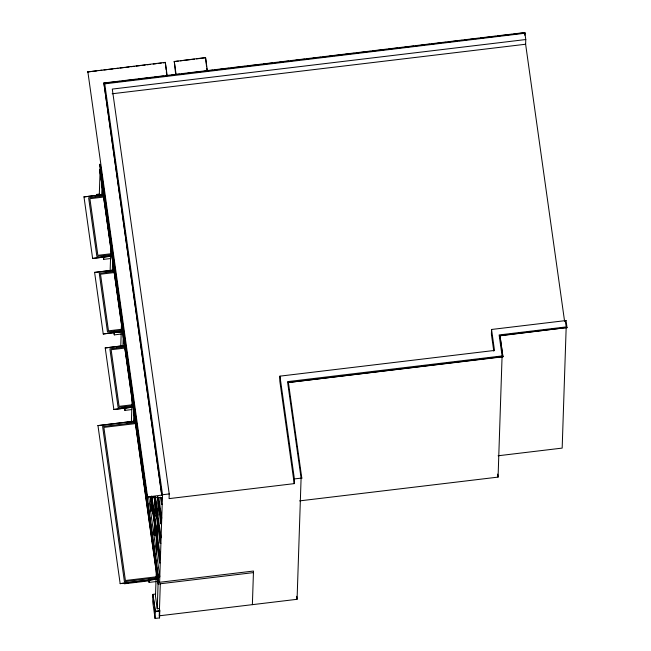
<?xml version="1.0" encoding="UTF-8"?>
<svg xmlns="http://www.w3.org/2000/svg" width="651" height="651" viewBox="0 0 651 651"><rect width="100%" height="100%" fill="white"/><g stroke="black" fill="none" stroke-linecap="round" stroke-linejoin="round"><path stroke-width="0.98" d="M88.536 72.432A18.757 5.281 39.4 0 0 87.828 71.911L165.313 62.366L167.144 75.353M104.087 194.372L83.963 196.911L104.079 194.503M110.719 256.274L92.621 258.447L110.727 256.144M96.698 194.934L96.714 194.413L99.619 194.063M114.706 269.888L94.582 272.427L114.698 270.019M99.278 195.251L100.27 165.362M103.867 82.978L161.765 495.085L103.867 82.978L524.796 32.55L525.78 39.54L525.626 44.235L564.588 321.309M104.697 83.849L524.893 33.25L524.828 35.268M101.702 195.373L102.036 185.47M135.937 420.92L97.943 425.608L135.937 421.051M103.566 256.575L103.655 259.367L110.613 258.528M103.655 259.367L103.599 255.713M121.338 331.79L103.232 333.963L121.346 331.66M124.317 345.526L105.202 347.943L124.308 345.657M110.125 271.182L110.882 248.405M112.322 270.889L112.647 260.994M114.185 332.091L114.275 334.883L121.232 334.044M114.275 334.883L114.218 331.229M132.967 407.192L113.852 409.479L132.967 407.062M120.777 345.705L121.501 323.921M122.941 346.405L123.267 336.51M124.805 407.607L124.894 410.399L131.844 409.56M124.894 410.399L124.829 406.745M156.159 579.317L120.158 583.63L156.159 579.187M131.396 421.221L132.12 399.437M133.561 421.921L133.886 412.026M162.213 504.118L161.464 504.2L161.676 497.95L162.416 497.86A1.505 0.513 -8 0 1 160.943 497.519A9.488 3.247 -8 0 1 154.271 497.274A9.488 3.247 -8 0 0 147.606 497.038L162.514 494.996M166.16 69.966A9.488 0.529 83.2 0 0 165.305 62.626L165.313 62.366M151.032 496.884L150.926 511.043L153.644 510.718M150.926 511.043L151.366 497.982M148.989 579.618L149.079 582.409L157.029 581.457M149.079 582.409L149.022 578.755M154.507 520.352L154.075 533.421L154.368 535.521L156.183 535.301M155.158 500.814L154.726 513.875L155.019 515.974L156.826 515.755M154.368 535.521L154.702 525.471M155.019 515.974L155.353 505.925M155.638 594.054L152.952 594.371L152.708 601.67L155.068 618.45L159.544 617.913L159.78 610.622L155.312 611.151L155.068 618.45M157.697 497.022L157.575 500.676L160.813 523.746L161.562 523.656M156.557 553.741L156.956 541.681M157.599 522.135L157.2 534.202L156.46 534.292L156.273 539.76L159.519 562.838L160.268 562.749M158.25 502.596L157.851 514.656L157.103 514.746L156.924 520.214L160.17 543.292L160.911 543.203M156.305 571.448L155.483 596.202L157.257 608.791L159.487 608.522L159.764 611.143L155.296 611.671L152.936 594.892M175.705 74.393A9.488 0.529 83.2 0 1 175.152 69.462L175.046 68.322A9.488 0.529 83.2 0 0 174.248 61.56L205.545 57.548L207.368 70.536M252.376 604.657L253.491 571.041L157.754 582.515L158.136 582.075L100.132 169.537M157.9 578.08L99.88 164.15L158.274 578.039M157.257 608.791L158.307 576.998L100.303 164.451M159.519 562.838L159.698 557.362L151.154 496.672M160.17 543.292L160.349 537.816L154.612 497.112M160.813 523.746L161 518.277L158.038 497.209M159.617 582.287L162.522 494.736L104.705 83.588M160.309 583.768L159.243 615.813L297.076 599.302L301.096 478.135L287.522 381.641L502.092 355.934L499.138 334.956L566.191 326.924L565.296 320.894L566.053 320.544L491.554 329.471L491.391 334.158L493.783 351.141M525.78 39.54L112.297 89.081L169.227 493.93L169.073 498.617L294.236 483.628L294.39 478.933L279.938 376.148L494.5 350.441L491.554 329.471M206.497 66.304A9.488 0.529 83.2 0 1 206.44 65.718L206.334 64.571A9.488 0.529 83.2 0 0 205.537 57.809L205.545 57.548M279.938 376.148L279.784 380.843L294.236 483.628M502.93 356.545L288.36 382.511L502.922 356.805L499.984 335.566L567.037 327.534L499.976 335.826L502.922 356.805M301.087 478.395L301.836 478.046L294.39 478.933M299.623 500.879L498.072 477.11L502.092 355.934M524.885 33.51L524.796 32.55M566.158 327.933L562.171 448.1L498.121 455.773M87.828 71.911L96.885 70.829M98.895 70.585L101.914 70.218M103.924 69.983L112.981 68.9M114.991 68.656L118.01 68.29M120.028 68.054L124.048 67.574M126.066 67.33L129.085 66.963M131.095 66.727L134.114 66.361M136.124 66.125L140.152 65.645M142.162 65.401L145.181 65.035M147.191 64.799L150.21 64.433M153.229 64.075L156.248 63.717M158.266 63.472L161.285 63.106M163.295 62.87L165.305 62.626M174.248 61.56L178.284 61.072M180.303 60.828L194.437 59.135M196.456 58.899L205.537 57.809M103.859 83.238L114.958 81.912M116.977 81.668L120.012 81.302M122.03 81.066L131.111 79.975M133.129 79.731L136.157 79.373M138.175 79.129L142.219 78.641M144.237 78.405L147.264 78.039M149.282 77.794L152.31 77.436M154.328 77.192L158.364 76.712M160.382 76.468L163.417 76.102M165.435 75.866L168.463 75.5M171.49 75.134L174.517 74.775M176.535 74.531L179.562 74.165M181.58 73.929L185.625 73.441M187.643 73.205L190.67 72.839M192.688 72.595L201.769 71.512M203.787 71.268L212.877 70.178M214.895 69.934L217.922 69.576M219.94 69.332L229.03 68.241M231.048 68.005L240.129 66.915M242.148 66.671L245.175 66.312M247.193 66.068L256.282 64.978M258.301 64.734L261.328 64.376M263.346 64.132L272.435 63.041M274.453 62.805L277.481 62.439M279.499 62.195L283.535 61.715M285.553 61.471L288.58 61.104M290.598 60.868L293.634 60.502M295.652 60.258L299.688 59.778M301.706 59.534L304.733 59.176M306.751 58.932L309.778 58.566M312.805 58.208L315.841 57.841M317.859 57.605L320.886 57.239M322.904 56.995L326.94 56.515M328.958 56.271L331.986 55.905M334.004 55.669L343.093 54.578M345.111 54.334L348.139 53.976M350.157 53.732L354.193 53.252M356.219 53.008L359.246 52.641M361.264 52.406L370.346 51.315M372.364 51.071L386.499 49.378M388.517 49.134L397.598 48.052M399.624 47.808L402.652 47.442M404.67 47.197L413.751 46.115M415.769 45.871L418.796 45.505M420.823 45.269L424.859 44.781M426.877 44.545L429.904 44.178M431.922 43.934L434.949 43.576M436.967 43.332L441.004 42.844M443.03 42.608L446.057 42.242M448.075 41.998L451.102 41.64M453.12 41.395L457.157 40.915M459.175 40.671L462.202 40.305M464.228 40.069L467.255 39.703M470.282 39.345L473.31 38.979M475.328 38.734L478.355 38.376M480.373 38.132L484.409 37.644M486.435 37.408L489.462 37.042M491.481 36.798L495.517 36.318M497.535 36.074L500.562 35.715M502.58 35.471L511.67 34.381M513.688 34.137L524.787 32.81M112.143 93.768L525.626 44.235M104.127 194.852L95.192 195.927L95.339 196.976M104.274 195.902L88.634 197.774L96.893 256.51L110.8 254.85M103.59 197.05L89.895 198.693L97.862 255.33L110.572 253.809M100.832 257.08L102.817 256.844M103.745 256.754L110.694 255.924M113.754 270.49L105.812 271.443L105.958 272.492M114.153 271.508L99.253 273.29L107.513 332.026L121.42 330.366M114.202 272.566L100.514 274.209L108.481 330.846L121.192 329.325M111.451 332.596L113.437 332.36M114.364 332.27L121.314 331.44M124.374 346.006L116.423 346.959L116.578 348.008M125.765 346.91L109.873 348.814L118.124 407.542L132.78 405.793M125.798 347.968L111.134 349.725L119.1 406.362L132.788 404.719M121.07 408.234L124.056 407.876M124.984 407.795L132.926 406.842M135.986 421.4L127.043 422.475L127.189 423.524M136.132 422.45L102.606 426.47L124.431 581.693L156.964 577.803M135.424 423.606L103.875 427.382L125.407 580.513L156.956 576.737M161.774 494.825L169.227 493.93M161 518.277L161.741 518.188L158.779 497.12M160.349 537.816L161.098 537.726L155.32 496.672M159.698 557.362L160.447 557.272L151.862 496.241M157.933 577.038L159.796 576.819L148.493 496.396M149.169 579.797L156.118 578.967M124.365 583.784L149.201 580.806M253.434 572.611L158.071 584.028L99.709 169.227L157.754 582.515M566.053 320.544L567.029 327.795M497.649 474.107L498.072 477.11M288.369 382.251L301.828 478.306M296.653 596.292L297.076 599.302M174.256 61.3L176.079 74.279M160.48 497.177L161.464 504.2M157.558 496.591L157.835 498.585M157.379 496.632L157.802 499.626M155.565 499.716L155.849 501.709M156.273 504.712L156.549 506.706M156.972 509.7L157.257 511.702M157.534 513.696L157.819 515.698M154.946 496.721L157.477 514.697M154.775 496.762L157.444 515.738M154.442 497.152L155.28 503.15M155.565 505.143L156.541 512.134M156.826 514.135L157.249 517.13M154.238 497.152L157.192 518.131M154.067 497.201L157.16 519.173M151.691 496.282L151.968 498.284M152.391 501.278L152.676 503.28M152.952 505.274L153.376 508.268M153.652 510.27L153.937 512.264M154.214 514.266L154.637 517.26M154.922 519.262L155.198 521.256M155.622 524.25L155.906 526.252M156.321 529.247L156.606 531.249M156.883 533.242L157.168 535.244M151.496 496.29L156.826 534.243M151.317 496.331L156.793 535.285M150.983 496.721L151.968 503.711M152.244 505.713L154.629 522.688M154.914 524.69L155.198 526.683M155.475 528.685L155.898 531.68M156.175 533.682L156.598 536.676M150.78 496.721L156.541 537.677M150.609 496.762L156.509 538.719M87.836 71.651L147.606 497.038M100.262 165.492L100.547 167.51M100.97 170.529L101.255 172.539M101.54 174.549L101.825 176.567M102.248 179.586L102.532 181.596M102.809 183.606L103.232 186.625M103.517 188.635L103.802 190.653M104.087 192.663L104.51 195.682M104.795 197.692L105.071 199.711M105.503 202.721L105.779 204.739M106.211 207.759L106.487 209.768M106.772 211.778L107.057 213.797M107.48 216.816L107.765 218.826M108.05 220.835L108.326 222.845M108.758 225.864L109.034 227.883M109.319 229.893L109.742 232.912M110.027 234.921L110.312 236.94M110.597 238.95L111.02 241.969M111.297 243.979L111.581 245.988M112.005 249.007L112.289 251.026M112.713 254.045L112.997 256.055M113.282 258.065L113.567 260.083M113.99 263.094L114.275 265.112M114.552 267.122L114.836 269.132M115.26 272.151L115.544 274.169M115.829 276.179L116.252 279.198M116.537 281.208L116.822 283.218M117.245 286.237L117.53 288.255M117.807 290.265L118.091 292.275M118.515 295.294L118.799 297.312M119.084 299.322L119.507 302.341M119.792 304.351L120.069 306.361M120.5 309.38L120.777 311.398M121.062 313.408L121.346 315.418M121.77 318.437L122.054 320.455M122.339 322.465L122.762 325.484M123.047 327.494L123.324 329.504M123.755 332.523L124.032 334.541M124.317 336.551L124.601 338.561M125.025 341.58L125.309 343.59M125.594 345.608L126.017 348.627M126.294 350.637L126.579 352.647M126.864 354.665L127.287 357.684M127.572 359.694L127.856 361.704M128.28 364.723L128.564 366.733M128.988 369.752L129.272 371.77M129.549 373.78L129.834 375.79M130.257 378.809L130.542 380.827M130.827 382.837L131.111 384.847M131.535 387.866L131.819 389.876M132.096 391.894L132.527 394.913M132.804 396.923L133.089 398.933M133.374 400.951L133.797 403.962M134.082 405.98L134.366 407.99M134.79 411.009L135.066 413.019M135.498 416.038L135.774 418.056M136.059 420.066L136.344 422.076M136.767 425.095L137.052 427.105M137.337 429.123L137.613 431.133M138.045 434.152L138.321 436.162M138.606 438.18L139.029 441.199M139.314 443.209L139.599 445.219M139.884 447.229L140.307 450.248M141.291 457.295L141.576 459.305M141.999 462.324L142.284 464.334M142.569 466.352L142.854 468.362M143.277 471.381L143.562 473.391M143.838 475.409L144.27 478.428M144.546 480.438L144.831 482.448M145.116 484.458L145.539 487.477M145.824 489.495L146.109 491.505M146.532 494.524L146.817 496.534M147.093 498.552L147.525 501.571M147.801 503.581L148.086 505.591M148.371 507.601L148.794 510.62M149.079 512.638L149.364 514.648M149.787 517.667L150.064 519.677M150.348 521.695L150.772 524.714M151.056 526.724L151.341 528.734M151.764 531.753L152.049 533.763M152.334 535.781L152.611 537.791M153.042 540.81L153.319 542.82M153.603 544.838L154.027 547.849M154.311 549.867L154.596 551.877M154.881 553.887L155.304 556.906M155.589 558.924L155.866 560.934M156.15 562.944L156.574 565.963M156.858 567.973L157.282 570.992M157.566 573.01L157.851 575.02M159.267 615.944L159.544 617.913M152.952 594.371L155.312 611.151M83.971 196.781L92.621 258.447M94.59 272.297L103.232 333.963M105.21 347.813L113.852 409.479M97.943 425.477L120.158 583.63M206.994 70.65A9.488 0.529 83.2 0 1 206.692 68.135M166.689 74.841A9.488 0.529 83.2 0 1 166.331 71.724"/></g></svg>
